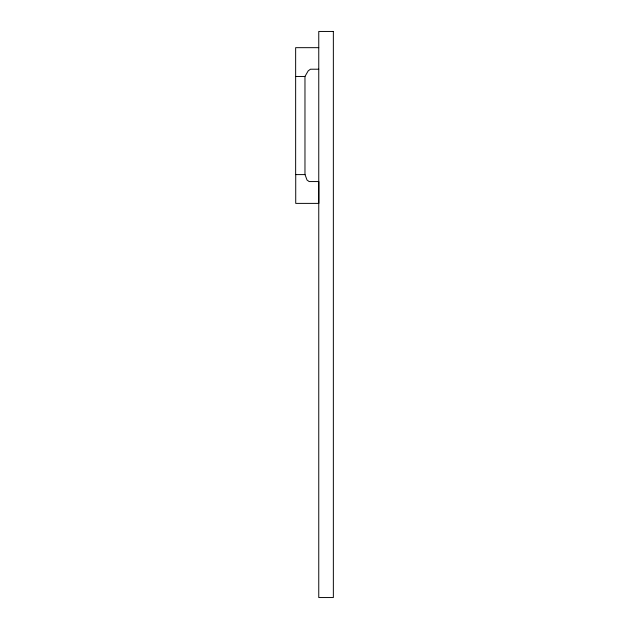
<?xml version="1.0" encoding="UTF-8"?>
<svg xmlns="http://www.w3.org/2000/svg" width="629" height="629" viewBox="0 0 629 629"><rect width="100%" height="100%" fill="white"/><g stroke="black" fill="none" stroke-linecap="round" stroke-linejoin="round"><path stroke-width="0.94" d="M318.761 47.67L295.646 47.67L295.646 174.595L304.971 174.595L304.971 76.463L308.202 70.857L310.459 69.214L318.761 69.214M295.646 76.463L304.971 76.463M305.034 174.595L307.007 180.02L309.146 181.561L318.84 181.561L318.84 203.387L295.724 203.387L295.724 174.595M333.354 31.45L318.761 31.45L318.761 597.55L333.354 597.55L333.354 31.45"/></g></svg>
